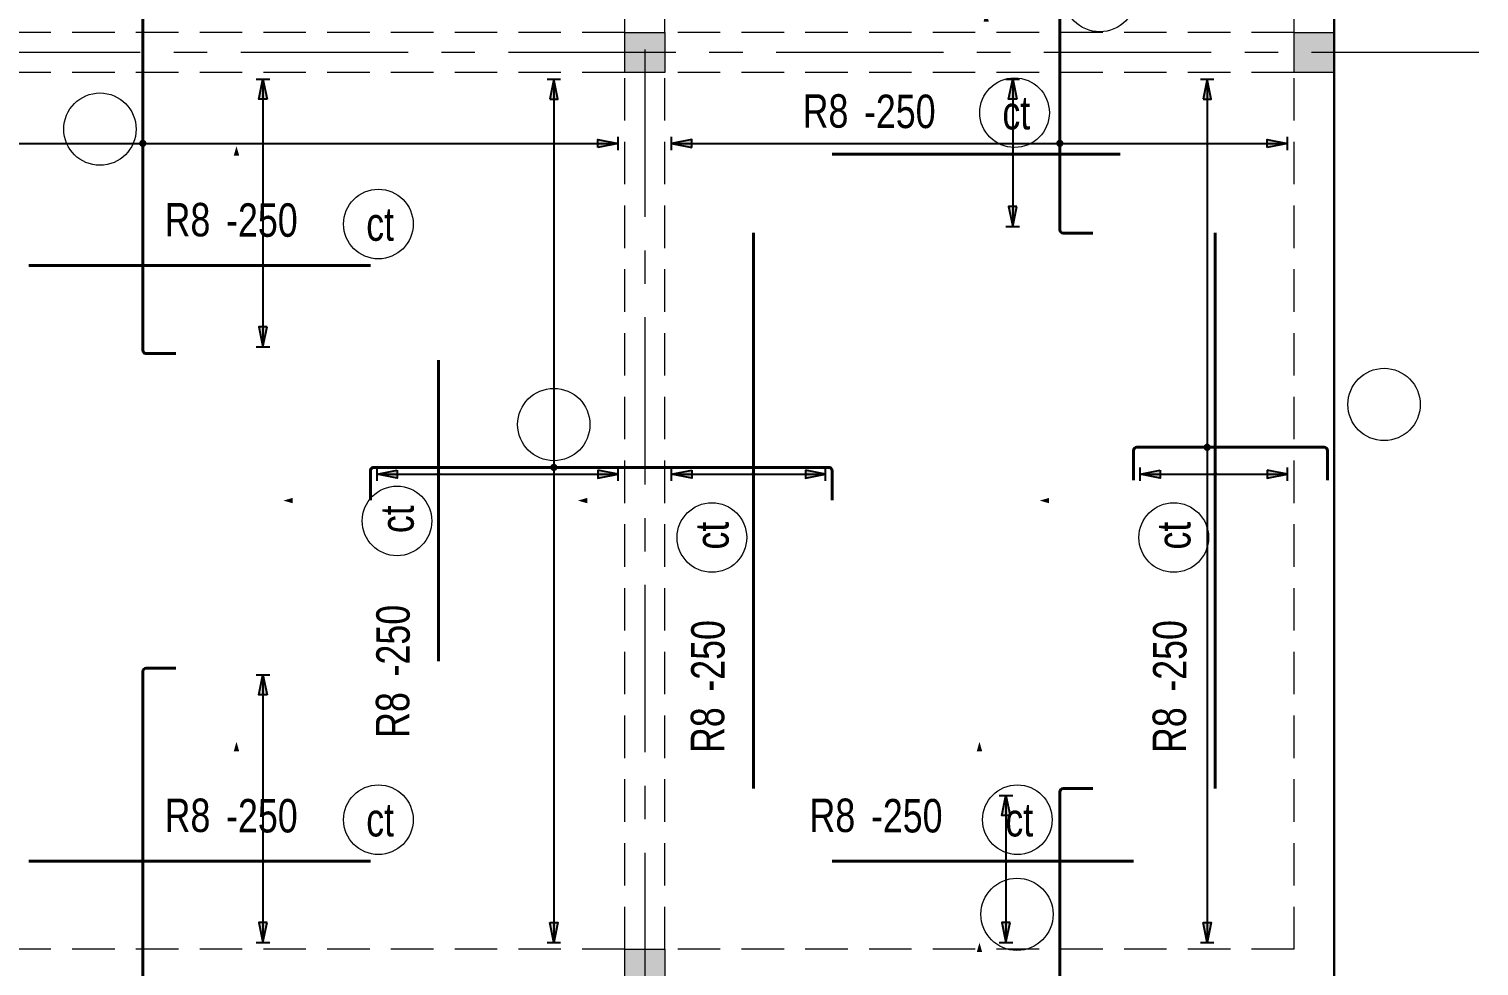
# Model space of a CAD drawing. Header units: millimetres. Extents: x 925681 to 1410834, y 71669 to 296428.
# Drawn here: x 1284403 to 1295234, y 142815 to 149815 of the extents above; entities that cross this region are included whole.
import ezdxf
from ezdxf.enums import TextEntityAlignment as Align

# ---------------------------------------------------------------- set-up
doc = ezdxf.new("R2010")
doc.units = ezdxf.units.MM
doc.header["$LTSCALE"] = 100
doc.linetypes.add('CENTER', pattern=[2, 1.25, -0.25, 0.25, -0.25])
doc.linetypes.add('HIDDEN', pattern=[9.525, 6.35, -3.175])
for name, color, linetype, lineweight in [('Ap0101_grid', 145, 'CENTER', 18), ('Ap0202_T', 141, 'Continuous', 25), ('Ap0301_PPS', 42, 'Continuous', 30), ('Ap0306_PHBS', 43, 'HIDDEN', 20), ('Ap0310_PSS', 130, 'Continuous', 18), ('Ap0404_Reinf.slab', 5, 'Continuous', 40), ('Ap0405_Reinf.slab bot', 201, 'Continuous', 40), ('Ap0406_RT_Slab', 71, 'Continuous', 20), ('Ap0407_Slab_leader', 137, 'Continuous', 20)]:
    doc.layers.add(name, color=color, linetype=linetype, lineweight=lineweight)
doc.styles.add('Ap_vn_vni.shx', font='vn_vni.shx', dxfattribs={"width": 0.8})

# ---------------------------------------------------------------- blocks, each defined once
blk = doc.blocks.new('*U495')
at = {"layer": 'Defpoints'}
for points in [[(30, 2750), (-30, 2750), (0, 2900)], [(30, -3400), (-30, -3400), (0, -3550)]]:
    blk.add_hatch(color=256, dxfattribs=at).paths.add_polyline_path(points)
at = {"layer": 'Ap0202_T', "lineweight": 18}
blk.add_circle((186, 320), 270, dxfattribs=at)
at = {"layer": 'Ap0404_Reinf.slab'}
blk.add_lwpolyline([(2930, -246), (2930, -25, 0.414214), (2905, 0), (-1545, 0, 0.414214), (-1570, -25), (-1570, -246)], format="xyb", dxfattribs=at)
at = {"layer": 'Defpoints'}
for p, q in [((-50, 2900), (50, 2900)), ((0, 2900), (0, -3550)), ((-50, -3550), (50, -3550))]:
    blk.add_line(p, q, dxfattribs=at)
for points in [[(-30, 2750), (30, 2750), (0, 2900), (-30, 2750)], [(-30, -3400), (30, -3400), (0, -3550), (-30, -3400)]]:
    blk.add_lwpolyline(points, dxfattribs=at)
at = {"layer": 'Defpoints', "const_width": 27}
blk.add_lwpolyline([(-13, 0, 1), (14, 0, 1)], format="xyb", close=True, dxfattribs=at)
at = {"layer": 'Ap0202_T', "style": 'Ap_vn_vni.shx', "width": 0.8, "flags": 8}
blk.add_attdef('1', text='', height=250, dxfattribs=at).set_placement((186, 320), align=Align.MIDDLE_CENTER)
at = {"layer": 'Ap0406_RT_Slab', "style": 'Ap_vn_vni.shx', "width": 0.8, "flags": 8}
blk.add_attdef('Þ6', text='', height=250, dxfattribs=at).set_placement((-826, 356), align=Align.MIDDLE_CENTER)
blk.add_attdef('@150', text='', height=250, dxfattribs=at).set_placement((-557, 356), align=Align.MIDDLE_LEFT)
blk = doc.blocks.new('*U496')
at = {"layer": 'Defpoints'}
for points in [[(30, 2750), (-30, 2750), (0, 2900)], [(30, -3400), (-30, -3400), (0, -3550)]]:
    blk.add_hatch(color=256, dxfattribs=at).paths.add_polyline_path(points)
at = {"layer": 'Ap0202_T', "lineweight": 18}
blk.add_circle((107, 320), 270, dxfattribs=at)
at = {"layer": 'Ap0404_Reinf.slab'}
blk.add_lwpolyline([(2930, -246), (2930, -25, 0.414214), (2905, 0), (-1545, 0, 0.414214), (-1570, -25), (-1570, -246)], format="xyb", dxfattribs=at)
at = {"layer": 'Defpoints'}
for p, q in [((-50, 2900), (50, 2900)), ((0, 2900), (0, -3550)), ((-50, -3550), (50, -3550))]:
    blk.add_line(p, q, dxfattribs=at)
for points in [[(-30, 2750), (30, 2750), (0, 2900), (-30, 2750)], [(-30, -3400), (30, -3400), (0, -3550), (-30, -3400)]]:
    blk.add_lwpolyline(points, dxfattribs=at)
at = {"layer": 'Defpoints', "const_width": 27}
blk.add_lwpolyline([(-13, 0, 1), (14, 0, 1)], format="xyb", close=True, dxfattribs=at)
at = {"layer": 'Ap0202_T', "style": 'Ap_vn_vni.shx', "width": 0.8, "flags": 8}
blk.add_attdef('1', text='', height=250, dxfattribs=at).set_placement((106, 320), align=Align.MIDDLE_CENTER)
at = {"layer": 'Ap0406_RT_Slab', "style": 'Ap_vn_vni.shx', "width": 0.8, "flags": 8}
blk.add_attdef('Þ6', text='', height=250, dxfattribs=at).set_placement((-752, 356), align=Align.MIDDLE_CENTER)
blk.add_attdef('@150', text='', height=250, dxfattribs=at).set_placement((-483, 356), align=Align.MIDDLE_LEFT)
blk = doc.blocks.new('*U498')
at = {"layer": 'Defpoints'}
for points in [[(30, 2750), (-30, 2750), (0, 2900)], [(30, -1550), (-30, -1550), (0, -1700)]]:
    blk.add_hatch(color=256, dxfattribs=at).paths.add_polyline_path(points)
at = {"layer": 'Ap0202_T', "lineweight": 18}
blk.add_circle((1091, 320), 270, dxfattribs=at)
at = {"layer": 'Ap0404_Reinf.slab'}
blk.add_lwpolyline([(2030, -246), (2030, -25, 0.414214), (2005, 0), (-645, 0, 0.414214), (-670, -25), (-670, -246)], format="xyb", dxfattribs=at)
at = {"layer": 'Defpoints'}
for p, q in [((-50, 2900), (50, 2900)), ((0, 2900), (0, -1700)), ((-50, -1700), (50, -1700))]:
    blk.add_line(p, q, dxfattribs=at)
for points in [[(-30, 2750), (30, 2750), (0, 2900), (-30, 2750)], [(-30, -1550), (30, -1550), (0, -1700), (-30, -1550)]]:
    blk.add_lwpolyline(points, dxfattribs=at)
at = {"layer": 'Defpoints', "const_width": 27}
blk.add_lwpolyline([(-13, 0, 1), (14, 0, 1)], format="xyb", close=True, dxfattribs=at)
at = {"layer": 'Ap0202_T', "style": 'Ap_vn_vni.shx', "width": 0.8, "flags": 8}
blk.add_attdef('1', text='', height=250, dxfattribs=at).set_placement((1090, 320), align=Align.MIDDLE_CENTER)
at = {"layer": 'Ap0406_RT_Slab', "style": 'Ap_vn_vni.shx', "width": 0.8, "flags": 8}
blk.add_attdef('Þ6', text='', height=250, dxfattribs=at).set_placement((-653, 356), align=Align.MIDDLE_CENTER)
blk.add_attdef('@150', text='', height=250, dxfattribs=at).set_placement((-384, 356), align=Align.MIDDLE_LEFT)
blk = doc.blocks.new('*U502')
at = {"layer": 'Defpoints'}
for points in [[(30, 2750), (-30, 2750), (0, 2900)], [(30, -1550), (-30, -1550), (0, -1700)]]:
    blk.add_hatch(color=256, dxfattribs=at).paths.add_polyline_path(points)
at = {"layer": 'Ap0202_T', "lineweight": 18}
blk.add_circle((1104, -299), 270, dxfattribs=at)
at = {"layer": 'Ap0404_Reinf.slab'}
blk.add_lwpolyline([(2030, -246), (2030, -25, 0.414214), (2005, 0), (-645, 0, 0.414214), (-670, -25), (-670, -246)], format="xyb", dxfattribs=at)
at = {"layer": 'Defpoints'}
for p, q in [((-50, 2900), (50, 2900)), ((0, 2900), (0, -1700)), ((-50, -1700), (50, -1700))]:
    blk.add_line(p, q, dxfattribs=at)
for points in [[(-30, 2750), (30, 2750), (0, 2900), (-30, 2750)], [(-30, -1550), (30, -1550), (0, -1700), (-30, -1550)]]:
    blk.add_lwpolyline(points, dxfattribs=at)
at = {"layer": 'Defpoints', "const_width": 27}
blk.add_lwpolyline([(-13, 0, 1), (14, 0, 1)], format="xyb", close=True, dxfattribs=at)
at = {"layer": 'Ap0202_T', "style": 'Ap_vn_vni.shx', "width": 0.8, "flags": 8}
blk.add_attdef('1', text='', height=250, dxfattribs=at).set_placement((1104, -299), align=Align.MIDDLE_CENTER)
at = {"layer": 'Ap0406_RT_Slab', "style": 'Ap_vn_vni.shx', "width": 0.8, "flags": 8}
blk.add_attdef('Þ6', text='', height=250, dxfattribs=at).set_placement((-620, 356), align=Align.MIDDLE_CENTER)
blk.add_attdef('@150', text='', height=250, dxfattribs=at).set_placement((-351, 356), align=Align.MIDDLE_LEFT)
blk = doc.blocks.new('*U509')
at = {"layer": 'Defpoints'}
for points in [[(30, 2750), (-30, 2750), (0, 2900)], [(30, -3400), (-30, -3400), (0, -3550)]]:
    blk.add_hatch(color=256, dxfattribs=at).paths.add_polyline_path(points)
at = {"layer": 'Ap0202_T', "lineweight": 18}
blk.add_circle((0, 320), 270, dxfattribs=at)
at = {"layer": 'Ap0404_Reinf.slab'}
blk.add_lwpolyline([(2080, -246), (2080, -25, 0.414214), (2055, 0), (-1345, 0, 0.414214), (-1370, -25), (-1370, -246)], format="xyb", dxfattribs=at)
at = {"layer": 'Defpoints'}
for p, q in [((-50, 2900), (50, 2900)), ((0, 2900), (0, -3550)), ((-50, -3550), (50, -3550))]:
    blk.add_line(p, q, dxfattribs=at)
for points in [[(-30, 2750), (30, 2750), (0, 2900), (-30, 2750)], [(-30, -3400), (30, -3400), (0, -3550), (-30, -3400)]]:
    blk.add_lwpolyline(points, dxfattribs=at)
at = {"layer": 'Defpoints', "const_width": 27}
blk.add_lwpolyline([(-13, 0, 1), (14, 0, 1)], format="xyb", close=True, dxfattribs=at)
at = {"layer": 'Ap0202_T', "style": 'Ap_vn_vni.shx', "width": 0.8, "flags": 8}
blk.add_attdef('1', text='', height=250, dxfattribs=at).set_placement((-1, 320), align=Align.MIDDLE_CENTER)
at = {"layer": 'Ap0406_RT_Slab', "style": 'Ap_vn_vni.shx', "width": 0.8, "flags": 8}
blk.add_attdef('Þ6', text='', height=250, dxfattribs=at).set_placement((-704, 356), align=Align.MIDDLE_CENTER)
blk.add_attdef('@150', text='', height=250, dxfattribs=at).set_placement((-435, 356), align=Align.MIDDLE_LEFT)
blk = doc.blocks.new('*U485')
at = {"layer": 'Defpoints'}
for points in [[(30, 2600), (-30, 2600), (0, 2750)], [(30, -3550), (-30, -3550), (0, -3700)]]:
    blk.add_hatch(color=256, dxfattribs=at).paths.add_polyline_path(points)
at = {"layer": 'Ap0202_T', "lineweight": 18}
blk.add_circle((1322, 320), 270, dxfattribs=at)
at = {"layer": 'Ap0404_Reinf.slab'}
blk.add_lwpolyline([(900, -246), (900, -25, 0.414214), (875, 0), (-525, 0, 0.414214), (-550, -25), (-550, -246)], format="xyb", dxfattribs=at)
at = {"layer": 'Defpoints'}
for p, q in [((-50, 2750), (50, 2750)), ((0, 2750), (0, -3700)), ((-50, -3700), (50, -3700))]:
    blk.add_line(p, q, dxfattribs=at)
for points in [[(-30, 2600), (30, 2600), (0, 2750), (-30, 2600)], [(-30, -3550), (30, -3550), (0, -3700), (-30, -3550)]]:
    blk.add_lwpolyline(points, dxfattribs=at)
at = {"layer": 'Defpoints', "const_width": 27}
blk.add_lwpolyline([(-13, 0, 1), (14, 0, 1)], format="xyb", close=True, dxfattribs=at)
at = {"layer": 'Ap0202_T', "style": 'Ap_vn_vni.shx', "width": 0.8, "flags": 8}
blk.add_attdef('1', text='', height=250, dxfattribs=at).set_placement((1322, 320), align=Align.MIDDLE_CENTER)
at = {"layer": 'Ap0406_RT_Slab', "style": 'Ap_vn_vni.shx', "width": 0.8, "flags": 8}
blk.add_attdef('Þ6', text='', height=250, dxfattribs=at).set_placement((-1018, 356), align=Align.MIDDLE_CENTER)
blk.add_attdef('@150', text='', height=250, dxfattribs=at).set_placement((-749, 356), align=Align.MIDDLE_LEFT)
blk = doc.blocks.new('*U490')
h = blk.add_hatch(color=256)
h.paths.add_polyline_path([(-198, 892), (-198, 822), (-178, 822)], flags=16)
h.paths.add_polyline_path([(-198, 892), (-218, 822), (-198, 822)], flags=16)
h.paths.add_polyline_path([(-453, 547), (-23, 547), (-23, 922), (-453, 922)], flags=9)
h = blk.add_hatch(color=256)
h.paths.add_polyline_path([(-198, 892), (-198, 822), (-178, 822)], flags=16)
h.paths.add_polyline_path([(-198, 892), (-218, 822), (-198, 822)], flags=16)
h.paths.add_polyline_path([(-453, 547), (-23, 547), (-23, 922), (-453, 922)], flags=9)
at = {"layer": 'Ap0407_Slab_leader'}
h = blk.add_hatch(color=256, dxfattribs=at)
h.paths.add_polyline_path([(-198, 892), (-198, 822), (-178, 822)], flags=16)
h.paths.add_polyline_path([(-198, 892), (-218, 822), (-198, 822)], flags=16)
h.paths.add_polyline_path([(-453, 547), (-23, 547), (-23, 922), (-453, 922)], flags=9)
h = blk.add_hatch(color=256, dxfattribs=at)
h.paths.add_polyline_path([(-198, 892), (-198, 822), (-178, 822)], flags=16)
h.paths.add_polyline_path([(-198, 892), (-218, 822), (-198, 822)], flags=16)
h.paths.add_polyline_path([(-453, 547), (-23, 547), (-23, 922), (-453, 922)], flags=9)
h = blk.add_hatch(color=256, dxfattribs=at)
h.paths.add_polyline_path([(-198, 892), (-198, 822), (-178, 822)], flags=16)
h.paths.add_polyline_path([(-198, 892), (-218, 822), (-198, 822)], flags=16)
h.paths.add_polyline_path([(-453, 547), (-23, 547), (-23, 922), (-453, 922)], flags=9)
at = {"layer": 'Defpoints'}
h = blk.add_hatch(color=256, dxfattribs=at)
h.paths.add_polyline_path([(0, 492), (0, 342), (30, 342)])
h.paths.add_polyline_path([(0, 492), (-30, 342), (0, 342)])
h = blk.add_hatch(color=256, dxfattribs=at)
h.paths.add_polyline_path([(0, -608), (0, -458), (30, -458)])
h.paths.add_polyline_path([(0, -608), (-30, -458), (0, -458)])
at = {"layer": 'Ap0202_T', "lineweight": 18}
blk.add_circle((85, 310), 260, dxfattribs=at)
at = {"layer": 'Ap0405_Reinf.slab bot'}
blk.add_line((952, 0), (-1298, 0), dxfattribs=at)
at = {"layer": 'Ap0407_Slab_leader', "const_width": 15}
blk.add_lwpolyline([(-7, 0, 1), (8, 0, 1)], format="xyb", close=True, dxfattribs=at)
at = {"layer": 'Defpoints'}
for p, q in [((-50, 492), (50, 492)), ((0, 492), (0, -608)), ((-50, -608), (50, -608))]:
    blk.add_line(p, q, dxfattribs=at)
for points in [[(30, 342), (-30, 342), (0, 492)], [(30, -458), (-30, -458), (0, -608)]]:
    blk.add_lwpolyline(points, close=True, dxfattribs=at)
at = {"layer": 'Ap0202_T', "style": 'Ap_vn_vni.shx', "width": 0.8, "flags": 8}
blk.add_attdef('1', text='', height=250, dxfattribs=at).set_placement((99, 310), align=Align.MIDDLE_CENTER)
at = {"layer": 'Ap0406_RT_Slab', "style": 'Ap_vn_vni.shx', "width": 0.8, "flags": 8}
blk.add_attdef('Þ6', text='', height=250, dxfattribs=at).set_placement((-1297, 343), align=Align.MIDDLE_CENTER)
blk.add_attdef('@150', text='', height=250, dxfattribs=at).set_placement((-1009, 340), align=Align.MIDDLE_LEFT)
blk = doc.blocks.new('*U494')
h = blk.add_hatch(color=256)
h.paths.add_polyline_path([(-198, 892), (-198, 822), (-178, 822)], flags=16)
h.paths.add_polyline_path([(-198, 892), (-218, 822), (-198, 822)], flags=16)
h.paths.add_polyline_path([(-453, 547), (-23, 547), (-23, 922), (-453, 922)], flags=9)
h = blk.add_hatch(color=256)
h.paths.add_polyline_path([(-198, 892), (-198, 822), (-178, 822)], flags=16)
h.paths.add_polyline_path([(-198, 892), (-218, 822), (-198, 822)], flags=16)
h.paths.add_polyline_path([(-453, 547), (-23, 547), (-23, 922), (-453, 922)], flags=9)
at = {"layer": 'Ap0407_Slab_leader'}
h = blk.add_hatch(color=256, dxfattribs=at)
h.paths.add_polyline_path([(-198, 892), (-198, 822), (-178, 822)], flags=16)
h.paths.add_polyline_path([(-198, 892), (-218, 822), (-198, 822)], flags=16)
h.paths.add_polyline_path([(-453, 547), (-23, 547), (-23, 922), (-453, 922)], flags=9)
h = blk.add_hatch(color=256, dxfattribs=at)
h.paths.add_polyline_path([(-198, 892), (-198, 822), (-178, 822)], flags=16)
h.paths.add_polyline_path([(-198, 892), (-218, 822), (-198, 822)], flags=16)
h.paths.add_polyline_path([(-453, 547), (-23, 547), (-23, 922), (-453, 922)], flags=9)
h = blk.add_hatch(color=256, dxfattribs=at)
h.paths.add_polyline_path([(-198, 892), (-198, 822), (-178, 822)], flags=16)
h.paths.add_polyline_path([(-198, 892), (-218, 822), (-198, 822)], flags=16)
h.paths.add_polyline_path([(-453, 547), (-23, 547), (-23, 922), (-453, 922)], flags=9)
at = {"layer": 'Defpoints'}
h = blk.add_hatch(color=256, dxfattribs=at)
h.paths.add_polyline_path([(0, 1392), (0, 1242), (30, 1242)])
h.paths.add_polyline_path([(0, 1392), (-30, 1242), (0, 1242)])
h = blk.add_hatch(color=256, dxfattribs=at)
h.paths.add_polyline_path([(0, -608), (0, -458), (30, -458)])
h.paths.add_polyline_path([(0, -608), (-30, -458), (0, -458)])
at = {"layer": 'Ap0202_T', "lineweight": 18}
blk.add_circle((862, 310), 260, dxfattribs=at)
at = {"layer": 'Ap0405_Reinf.slab bot'}
blk.add_line((802, 0), (-1748, 0), dxfattribs=at)
at = {"layer": 'Ap0407_Slab_leader', "const_width": 15}
blk.add_lwpolyline([(-7, 0, 1), (8, 0, 1)], format="xyb", close=True, dxfattribs=at)
at = {"layer": 'Defpoints'}
for p, q in [((-50, 1392), (50, 1392)), ((0, 1392), (0, -608)), ((-50, -608), (50, -608))]:
    blk.add_line(p, q, dxfattribs=at)
for points in [[(30, 1242), (-30, 1242), (0, 1392)], [(30, -458), (-30, -458), (0, -608)]]:
    blk.add_lwpolyline(points, close=True, dxfattribs=at)
at = {"layer": 'Ap0202_T', "style": 'Ap_vn_vni.shx', "width": 0.8, "flags": 8}
blk.add_attdef('1', text='', height=250, dxfattribs=at).set_placement((875, 310), align=Align.MIDDLE_CENTER)
at = {"layer": 'Ap0406_RT_Slab', "style": 'Ap_vn_vni.shx', "width": 0.8, "flags": 8}
blk.add_attdef('Þ6', text='', height=250, dxfattribs=at).set_placement((-564, 343), align=Align.MIDDLE_CENTER)
blk.add_attdef('@150', text='', height=250, dxfattribs=at).set_placement((-276, 340), align=Align.MIDDLE_LEFT)
blk = doc.blocks.new('*U504')
h = blk.add_hatch(color=256)
h.paths.add_polyline_path([(-198, 1060), (-198, 990), (-178, 990)], flags=16)
h.paths.add_polyline_path([(-198, 1060), (-218, 990), (-198, 990)], flags=16)
h.paths.add_polyline_path([(-453, 716), (-23, 716), (-23, 1091), (-453, 1091)], flags=9)
h = blk.add_hatch(color=256)
h.paths.add_polyline_path([(-198, 1060), (-198, 990), (-178, 990)], flags=16)
h.paths.add_polyline_path([(-198, 1060), (-218, 990), (-198, 990)], flags=16)
h.paths.add_polyline_path([(-453, 716), (-23, 716), (-23, 1091), (-453, 1091)], flags=9)
at = {"layer": 'Ap0407_Slab_leader'}
h = blk.add_hatch(color=256, dxfattribs=at)
h.paths.add_polyline_path([(-198, 1060), (-198, 990), (-178, 990)], flags=16)
h.paths.add_polyline_path([(-198, 1060), (-218, 990), (-198, 990)], flags=16)
h.paths.add_polyline_path([(-453, 716), (-23, 716), (-23, 1091), (-453, 1091)], flags=9)
h = blk.add_hatch(color=256, dxfattribs=at)
h.paths.add_polyline_path([(-198, 1060), (-198, 990), (-178, 990)], flags=16)
h.paths.add_polyline_path([(-198, 1060), (-218, 990), (-198, 990)], flags=16)
h.paths.add_polyline_path([(-453, 716), (-23, 716), (-23, 1091), (-453, 1091)], flags=9)
h = blk.add_hatch(color=256, dxfattribs=at)
h.paths.add_polyline_path([(-198, 1060), (-198, 990), (-178, 990)], flags=16)
h.paths.add_polyline_path([(-198, 1060), (-218, 990), (-198, 990)], flags=16)
h.paths.add_polyline_path([(-453, 716), (-23, 716), (-23, 1091), (-453, 1091)], flags=9)
at = {"layer": 'Defpoints'}
h = blk.add_hatch(color=256, dxfattribs=at)
h.paths.add_polyline_path([(0, 560), (0, 410), (30, 410)])
h.paths.add_polyline_path([(0, 560), (-30, 410), (0, 410)])
h = blk.add_hatch(color=256, dxfattribs=at)
h.paths.add_polyline_path([(0, -540), (0, -390), (30, -390)])
h.paths.add_polyline_path([(0, -540), (-30, -390), (0, -390)])
at = {"layer": 'Ap0202_T', "lineweight": 18}
blk.add_circle((14, 310), 260, dxfattribs=at)
at = {"layer": 'Ap0405_Reinf.slab bot'}
blk.add_line((802, 0), (-1348, 0), dxfattribs=at)
at = {"layer": 'Ap0407_Slab_leader', "const_width": 15}
blk.add_lwpolyline([(-7, 0, 1), (8, 0, 1)], format="xyb", close=True, dxfattribs=at)
at = {"layer": 'Defpoints'}
for p, q in [((-50, 560), (50, 560)), ((0, 560), (0, -540)), ((-50, -540), (50, -540))]:
    blk.add_line(p, q, dxfattribs=at)
for points in [[(30, 410), (-30, 410), (0, 560)], [(30, -390), (-30, -390), (0, -540)]]:
    blk.add_lwpolyline(points, close=True, dxfattribs=at)
at = {"layer": 'Ap0202_T', "style": 'Ap_vn_vni.shx', "width": 0.8, "flags": 8}
blk.add_attdef('1', text='', height=250, dxfattribs=at).set_placement((27, 310), align=Align.MIDDLE_CENTER)
at = {"layer": 'Ap0406_RT_Slab', "style": 'Ap_vn_vni.shx', "width": 0.8, "flags": 8}
blk.add_attdef('Þ6', text='', height=250, dxfattribs=at).set_placement((-1398, 323), align=Align.MIDDLE_CENTER)
blk.add_attdef('@150', text='', height=250, dxfattribs=at).set_placement((-1111, 320), align=Align.MIDDLE_LEFT)
blk = doc.blocks.new('*U507')
h = blk.add_hatch(color=256)
h.paths.add_polyline_path([(-198, 1311), (-198, 1241), (-178, 1241)], flags=16)
h.paths.add_polyline_path([(-198, 1311), (-218, 1241), (-198, 1241)], flags=16)
h.paths.add_polyline_path([(-453, 966), (-23, 966), (-23, 1341), (-453, 1341)], flags=9)
h = blk.add_hatch(color=256)
h.paths.add_polyline_path([(-198, 1311), (-198, 1241), (-178, 1241)], flags=16)
h.paths.add_polyline_path([(-198, 1311), (-218, 1241), (-198, 1241)], flags=16)
h.paths.add_polyline_path([(-453, 966), (-23, 966), (-23, 1341), (-453, 1341)], flags=9)
at = {"layer": 'Ap0407_Slab_leader'}
h = blk.add_hatch(color=256, dxfattribs=at)
h.paths.add_polyline_path([(-198, 1311), (-198, 1241), (-178, 1241)], flags=16)
h.paths.add_polyline_path([(-198, 1311), (-218, 1241), (-198, 1241)], flags=16)
h.paths.add_polyline_path([(-453, 966), (-23, 966), (-23, 1341), (-453, 1341)], flags=9)
h = blk.add_hatch(color=256, dxfattribs=at)
h.paths.add_polyline_path([(-198, 1311), (-198, 1241), (-178, 1241)], flags=16)
h.paths.add_polyline_path([(-198, 1311), (-218, 1241), (-198, 1241)], flags=16)
h.paths.add_polyline_path([(-453, 966), (-23, 966), (-23, 1341), (-453, 1341)], flags=9)
h = blk.add_hatch(color=256, dxfattribs=at)
h.paths.add_polyline_path([(-198, 1311), (-198, 1241), (-178, 1241)], flags=16)
h.paths.add_polyline_path([(-198, 1311), (-218, 1241), (-198, 1241)], flags=16)
h.paths.add_polyline_path([(-453, 966), (-23, 966), (-23, 1341), (-453, 1341)], flags=9)
at = {"layer": 'Defpoints'}
h = blk.add_hatch(color=256, dxfattribs=at)
h.paths.add_polyline_path([(0, 611), (0, 461), (30, 461)])
h.paths.add_polyline_path([(0, 611), (-30, 461), (0, 461)])
h = blk.add_hatch(color=256, dxfattribs=at)
h.paths.add_polyline_path([(0, -539), (0, -389), (30, -389)])
h.paths.add_polyline_path([(0, -539), (-30, -389), (0, -389)])
at = {"layer": 'Ap0202_T', "lineweight": 18}
blk.add_circle((-474, 310), 260, dxfattribs=at)
at = {"layer": 'Ap0405_Reinf.slab bot'}
blk.add_line((1802, 0), (-2348, 0), dxfattribs=at)
at = {"layer": 'Ap0407_Slab_leader', "const_width": 15}
blk.add_lwpolyline([(-7, 0, 1), (8, 0, 1)], format="xyb", close=True, dxfattribs=at)
at = {"layer": 'Defpoints'}
for p, q in [((-50, 611), (50, 611)), ((0, 611), (0, -539)), ((-50, -539), (50, -539))]:
    blk.add_line(p, q, dxfattribs=at)
for points in [[(30, 461), (-30, 461), (0, 611)], [(30, -389), (-30, -389), (0, -539)]]:
    blk.add_lwpolyline(points, close=True, dxfattribs=at)
at = {"layer": 'Ap0202_T', "style": 'Ap_vn_vni.shx', "width": 0.8, "flags": 8}
blk.add_attdef('1', text='', height=250, dxfattribs=at).set_placement((-460, 310), align=Align.MIDDLE_CENTER)
at = {"layer": 'Ap0406_RT_Slab', "style": 'Ap_vn_vni.shx', "width": 0.8, "flags": 8}
blk.add_attdef('Þ6', text='', height=250, dxfattribs=at).set_placement((-1913, 343), align=Align.MIDDLE_CENTER)
blk.add_attdef('@150', text='', height=250, dxfattribs=at).set_placement((-1626, 340), align=Align.MIDDLE_LEFT)
blk = doc.blocks.new('*U508')
h = blk.add_hatch(color=256)
h.paths.add_polyline_path([(-198, 1311), (-198, 1241), (-178, 1241)], flags=16)
h.paths.add_polyline_path([(-198, 1311), (-218, 1241), (-198, 1241)], flags=16)
h.paths.add_polyline_path([(-453, 966), (-23, 966), (-23, 1341), (-453, 1341)], flags=9)
h = blk.add_hatch(color=256)
h.paths.add_polyline_path([(-198, 1311), (-198, 1241), (-178, 1241)], flags=16)
h.paths.add_polyline_path([(-198, 1311), (-218, 1241), (-198, 1241)], flags=16)
h.paths.add_polyline_path([(-453, 966), (-23, 966), (-23, 1341), (-453, 1341)], flags=9)
at = {"layer": 'Ap0407_Slab_leader'}
h = blk.add_hatch(color=256, dxfattribs=at)
h.paths.add_polyline_path([(-198, 1311), (-198, 1241), (-178, 1241)], flags=16)
h.paths.add_polyline_path([(-198, 1311), (-218, 1241), (-198, 1241)], flags=16)
h.paths.add_polyline_path([(-453, 966), (-23, 966), (-23, 1341), (-453, 1341)], flags=9)
h = blk.add_hatch(color=256, dxfattribs=at)
h.paths.add_polyline_path([(-198, 1311), (-198, 1241), (-178, 1241)], flags=16)
h.paths.add_polyline_path([(-198, 1311), (-218, 1241), (-198, 1241)], flags=16)
h.paths.add_polyline_path([(-453, 966), (-23, 966), (-23, 1341), (-453, 1341)], flags=9)
h = blk.add_hatch(color=256, dxfattribs=at)
h.paths.add_polyline_path([(-198, 1311), (-198, 1241), (-178, 1241)], flags=16)
h.paths.add_polyline_path([(-198, 1311), (-218, 1241), (-198, 1241)], flags=16)
h.paths.add_polyline_path([(-453, 966), (-23, 966), (-23, 1341), (-453, 1341)], flags=9)
at = {"layer": 'Defpoints'}
h = blk.add_hatch(color=256, dxfattribs=at)
h.paths.add_polyline_path([(0, 561), (0, 411), (30, 411)])
h.paths.add_polyline_path([(0, 561), (-30, 411), (0, 411)])
h = blk.add_hatch(color=256, dxfattribs=at)
h.paths.add_polyline_path([(0, -539), (0, -389), (30, -389)])
h.paths.add_polyline_path([(0, -539), (-30, -389), (0, -389)])
at = {"layer": 'Ap0202_T', "lineweight": 18}
blk.add_circle((-474, 310), 260, dxfattribs=at)
at = {"layer": 'Ap0405_Reinf.slab bot'}
blk.add_line((1802, 0), (-2348, 0), dxfattribs=at)
at = {"layer": 'Ap0407_Slab_leader', "const_width": 15}
blk.add_lwpolyline([(-7, 0, 1), (8, 0, 1)], format="xyb", close=True, dxfattribs=at)
at = {"layer": 'Defpoints'}
for p, q in [((-50, 561), (50, 561)), ((0, 561), (0, -539)), ((-50, -539), (50, -539))]:
    blk.add_line(p, q, dxfattribs=at)
for points in [[(30, 411), (-30, 411), (0, 561)], [(30, -389), (-30, -389), (0, -539)]]:
    blk.add_lwpolyline(points, close=True, dxfattribs=at)
at = {"layer": 'Ap0202_T', "style": 'Ap_vn_vni.shx', "width": 0.8, "flags": 8}
blk.add_attdef('1', text='', height=250, dxfattribs=at).set_placement((-460, 310), align=Align.MIDDLE_CENTER)
at = {"layer": 'Ap0406_RT_Slab', "style": 'Ap_vn_vni.shx', "width": 0.8, "flags": 8}
blk.add_attdef('Þ6', text='', height=250, dxfattribs=at).set_placement((-1913, 343), align=Align.MIDDLE_CENTER)
blk.add_attdef('@150', text='', height=250, dxfattribs=at).set_placement((-1626, 340), align=Align.MIDDLE_LEFT)
blk = doc.blocks.new('*U842')
h = blk.add_hatch(color=256)
h.paths.add_polyline_path([(-198, 1159), (-198, 1089), (-178, 1089)], flags=16)
h.paths.add_polyline_path([(-198, 1159), (-218, 1089), (-198, 1089)], flags=16)
h.paths.add_polyline_path([(-453, 814), (-23, 814), (-23, 1189), (-453, 1189)], flags=9)
h = blk.add_hatch(color=256)
h.paths.add_polyline_path([(-198, 1159), (-198, 1089), (-178, 1089)], flags=16)
h.paths.add_polyline_path([(-198, 1159), (-218, 1089), (-198, 1089)], flags=16)
h.paths.add_polyline_path([(-453, 814), (-23, 814), (-23, 1189), (-453, 1189)], flags=9)
at = {"layer": 'Ap0407_Slab_leader'}
h = blk.add_hatch(color=256, dxfattribs=at)
h.paths.add_polyline_path([(-198, 1159), (-198, 1089), (-178, 1089)], flags=16)
h.paths.add_polyline_path([(-198, 1159), (-218, 1089), (-198, 1089)], flags=16)
h.paths.add_polyline_path([(-453, 814), (-23, 814), (-23, 1189), (-453, 1189)], flags=9)
h = blk.add_hatch(color=256, dxfattribs=at)
h.paths.add_polyline_path([(-198, 1159), (-198, 1089), (-178, 1089)], flags=16)
h.paths.add_polyline_path([(-198, 1159), (-218, 1089), (-198, 1089)], flags=16)
h.paths.add_polyline_path([(-453, 814), (-23, 814), (-23, 1189), (-453, 1189)], flags=9)
h = blk.add_hatch(color=256, dxfattribs=at)
h.paths.add_polyline_path([(-198, 1159), (-198, 1089), (-178, 1089)], flags=16)
h.paths.add_polyline_path([(-198, 1159), (-218, 1089), (-198, 1089)], flags=16)
h.paths.add_polyline_path([(-453, 814), (-23, 814), (-23, 1189), (-453, 1189)], flags=9)
at = {"layer": 'Defpoints'}
h = blk.add_hatch(color=256, dxfattribs=at)
h.paths.add_polyline_path([(0, 459), (0, 309), (30, 309)])
h.paths.add_polyline_path([(0, 459), (-30, 309), (0, 309)])
h = blk.add_hatch(color=256, dxfattribs=at)
h.paths.add_polyline_path([(0, -1341), (0, -1191), (30, -1191)])
h.paths.add_polyline_path([(0, -1341), (-30, -1191), (0, -1191)])
at = {"layer": 'Ap0202_T', "lineweight": 18}
blk.add_circle((-350, 310), 260, dxfattribs=at)
at = {"layer": 'Ap0405_Reinf.slab bot'}
blk.add_line((852, 0), (-1398, 0), dxfattribs=at)
at = {"layer": 'Ap0407_Slab_leader', "const_width": 15}
blk.add_lwpolyline([(-7, 0, 1), (8, 0, 1)], format="xyb", close=True, dxfattribs=at)
at = {"layer": 'Defpoints'}
for p, q in [((-50, 459), (50, 459)), ((0, 459), (0, -1341)), ((-50, -1341), (50, -1341))]:
    blk.add_line(p, q, dxfattribs=at)
for points in [[(30, 309), (-30, 309), (0, 459)], [(30, -1191), (-30, -1191), (0, -1341)]]:
    blk.add_lwpolyline(points, close=True, dxfattribs=at)
at = {"layer": 'Ap0202_T', "style": 'Ap_vn_vni.shx', "width": 0.8, "flags": 8}
blk.add_attdef('1', text='', height=250, dxfattribs=at).set_placement((-337, 310), align=Align.MIDDLE_CENTER)
at = {"layer": 'Ap0406_RT_Slab', "style": 'Ap_vn_vni.shx', "width": 0.8, "flags": 8}
blk.add_attdef('Þ6', text='', height=250, dxfattribs=at).set_placement((-1800, 343), align=Align.MIDDLE_CENTER)
blk.add_attdef('@150', text='', height=250, dxfattribs=at).set_placement((-1512, 340), align=Align.MIDDLE_LEFT)

msp = doc.modelspace()

# ---------------------------------------------------------------- linework, layer by layer
at = {"layer": 'Ap0101_grid', "ltscale": 10}
for p, q in [((1289002.7, 157661), (1289002.7, 135142)), ((1294152.7, 157661), (1294152.7, 135142)), ((1295233.9, 149639.6), (1275485.2, 149639.6))]:
    msp.add_line(p, q, dxfattribs=at)
at = {"layer": 'Ap0301_PPS'}
msp.add_line((1294152.7, 135789.6), (1294152.7, 156789.6), dxfattribs=at)
at = {"layer": 'Ap0306_PHBS', "ltscale": 0.5}
for p, q in [((1288852.7, 149789.6), (1288852.7, 156489.6)), ((1289152.7, 149789.6), (1289152.7, 156489.6)), ((1293852.7, 149789.6), (1293852.7, 156489.6)), ((1288852.7, 149789.6), (1282302.7, 149789.6)), ((1288852.7, 149789.6), (1282302.7, 149789.6)), ((1293852.7, 149789.6), (1289152.7, 149789.6)), ((1293852.7, 149789.6), (1289152.7, 149789.6)), ((1288852.7, 149489.6), (1282302.7, 149489.6)), ((1288852.7, 149489.6), (1282302.7, 149489.6)), ((1288852.7, 142939.6), (1288852.7, 149489.6)), ((1289152.7, 142939.6), (1289152.7, 149489.6)), ((1293852.7, 149489.6), (1289152.7, 149489.6)), ((1293852.7, 149489.6), (1289152.7, 149489.6)), ((1293852.7, 142939.6), (1293852.7, 149489.6)), ((1288852.7, 142939.6), (1282302.7, 142939.6)), ((1293852.7, 142939.6), (1289152.7, 142939.6))]:
    msp.add_line(p, q, dxfattribs=at)
at = {"layer": 'Ap0310_PSS'}
for points in [[(1289152.7, 149489.6), (1288852.7, 149489.6), (1288852.7, 149789.6), (1289152.7, 149789.6)], [(1289152.7, 149489.6), (1288852.7, 149489.6), (1288852.7, 149789.6), (1289152.7, 149789.6)], [(1294152.7, 149489.6), (1293852.7, 149489.6), (1293852.7, 149789.6), (1294152.7, 149789.6)], [(1294152.7, 149489.6), (1293852.7, 149489.6), (1293852.7, 149789.6), (1294152.7, 149789.6)], [(1289152.7, 142639.6), (1288852.7, 142639.6), (1288852.7, 142939.6), (1289152.7, 142939.6)]]:
    msp.add_lwpolyline(points, close=True, dxfattribs=at)
for points in [[(1288852.7, 149489.6), (1288852.7, 149789.6), (1289152.7, 149489.6), (1289152.7, 149789.6)], [(1288852.7, 149489.6), (1288852.7, 149789.6), (1289152.7, 149489.6), (1289152.7, 149789.6)], [(1293852.7, 149489.6), (1293852.7, 149789.6), (1294152.7, 149489.6), (1294152.7, 149789.6)], [(1293852.7, 149489.6), (1293852.7, 149789.6), (1294152.7, 149489.6), (1294152.7, 149789.6)], [(1288852.7, 142639.6), (1288852.7, 142939.6), (1289152.7, 142639.6), (1289152.7, 142939.6)]]:
    msp.add_solid(points, dxfattribs=at)

# ---------------------------------------------------------------- block references
at = {"layer": 'Ap0404_Reinf.slab', "rotation": 90}
for name, p in [('*U496', (1285252.7, 148959.7)), ('*U502', (1292102.7, 148959.7)), ('*U495', (1285252.7, 142109.7)), ('*U498', (1292102.7, 142109.7))]:
    msp.add_blockref(name, p, dxfattribs=at)
at = {"layer": 'Ap0404_Reinf.slab'}
for name, p in [('*U504', (1291750.6, 148879.3)), ('*U494', (1286150.6, 148047.4)), ('*U494', (1286150.6, 143597.4)), ('*U490', (1291700.6, 143597.4)), ('*U490', (1291700.6, 142097.4))]:
    msp.add_blockref(name, p, dxfattribs=at).add_auto_attribs({'1': 'ct', 'Þ6': 'R8', '@150': '-250'})
for name, p in [('*U509', (1288322.8, 146539.6)), ('*U485', (1293202.7, 146689.6))]:
    msp.add_blockref(name, p, dxfattribs=at)
at = {"layer": 'Ap0404_Reinf.slab', "rotation": 90}
for name, p in [('*U507', (1289813.8, 146489.6)), ('*U508', (1293263.8, 146489.6)), ('*U842', (1287461.7, 146489.6))]:
    msp.add_blockref(name, p, dxfattribs=at).add_auto_attribs({'1': 'ct', 'Þ6': 'R8', '@150': '-250'})

doc.saveas('drawing.dxf')
